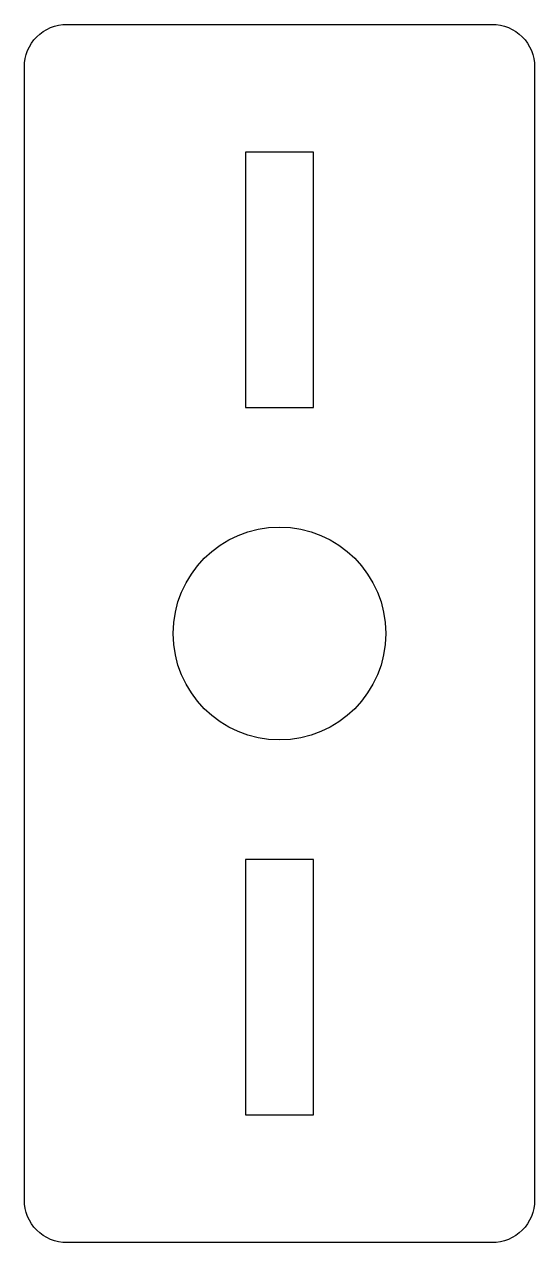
# Model space of a CAD drawing. Header units: millimetres. Extents: x -6 to 6, y -14.3 to 14.3.
import ezdxf

# ---------------------------------------------------------------- set-up
doc = ezdxf.new("R2010")
doc.units = ezdxf.units.MM
doc.layers.get('0').update_dxf_attribs({"linetype": 'CONTINUOUS'})

msp = doc.modelspace()

# ---------------------------------------------------------------- linework, layer by layer
for points in [[(-6, 13.3135, -0.4142136), (-5, 14.3135), (5, 14.3135, -0.4142136), (6, 13.3135), (6, -13.3135, -0.4142136), (5, -14.3135), (-5, -14.3135, -0.4142136), (-6, -13.3135)], [(-5, 14.3135), (5, 14.3135, -0.4142136), (6, 13.3135), (6, -13.3135, -0.4142136), (5, -14.3135), (-5, -14.3135, -0.4142136), (-6, -13.3135), (-6, 13.3135, -0.4142136)]]:
    msp.add_lwpolyline(points, format="xyb", close=True)
for points in [[(0.8, 5.3135), (0.8, 11.3135), (-0.8, 11.3135), (-0.8, 5.3135)], [(-0.8, 11.3135), (-0.8, 5.3135), (0.8, 5.3135), (0.8, 11.3135)], [(0.8, -5.3135), (-0.8, -5.3135), (-0.8, -11.3135), (0.8, -11.3135)], [(-0.8, -5.3135), (-0.8, -11.3135), (0.8, -11.3135), (0.8, -5.3135)]]:
    msp.add_lwpolyline(points, close=True)
msp.add_circle((0, 0), 2.5)
msp.add_circle((0, 0), 2.5)

doc.saveas('drawing.dxf')
